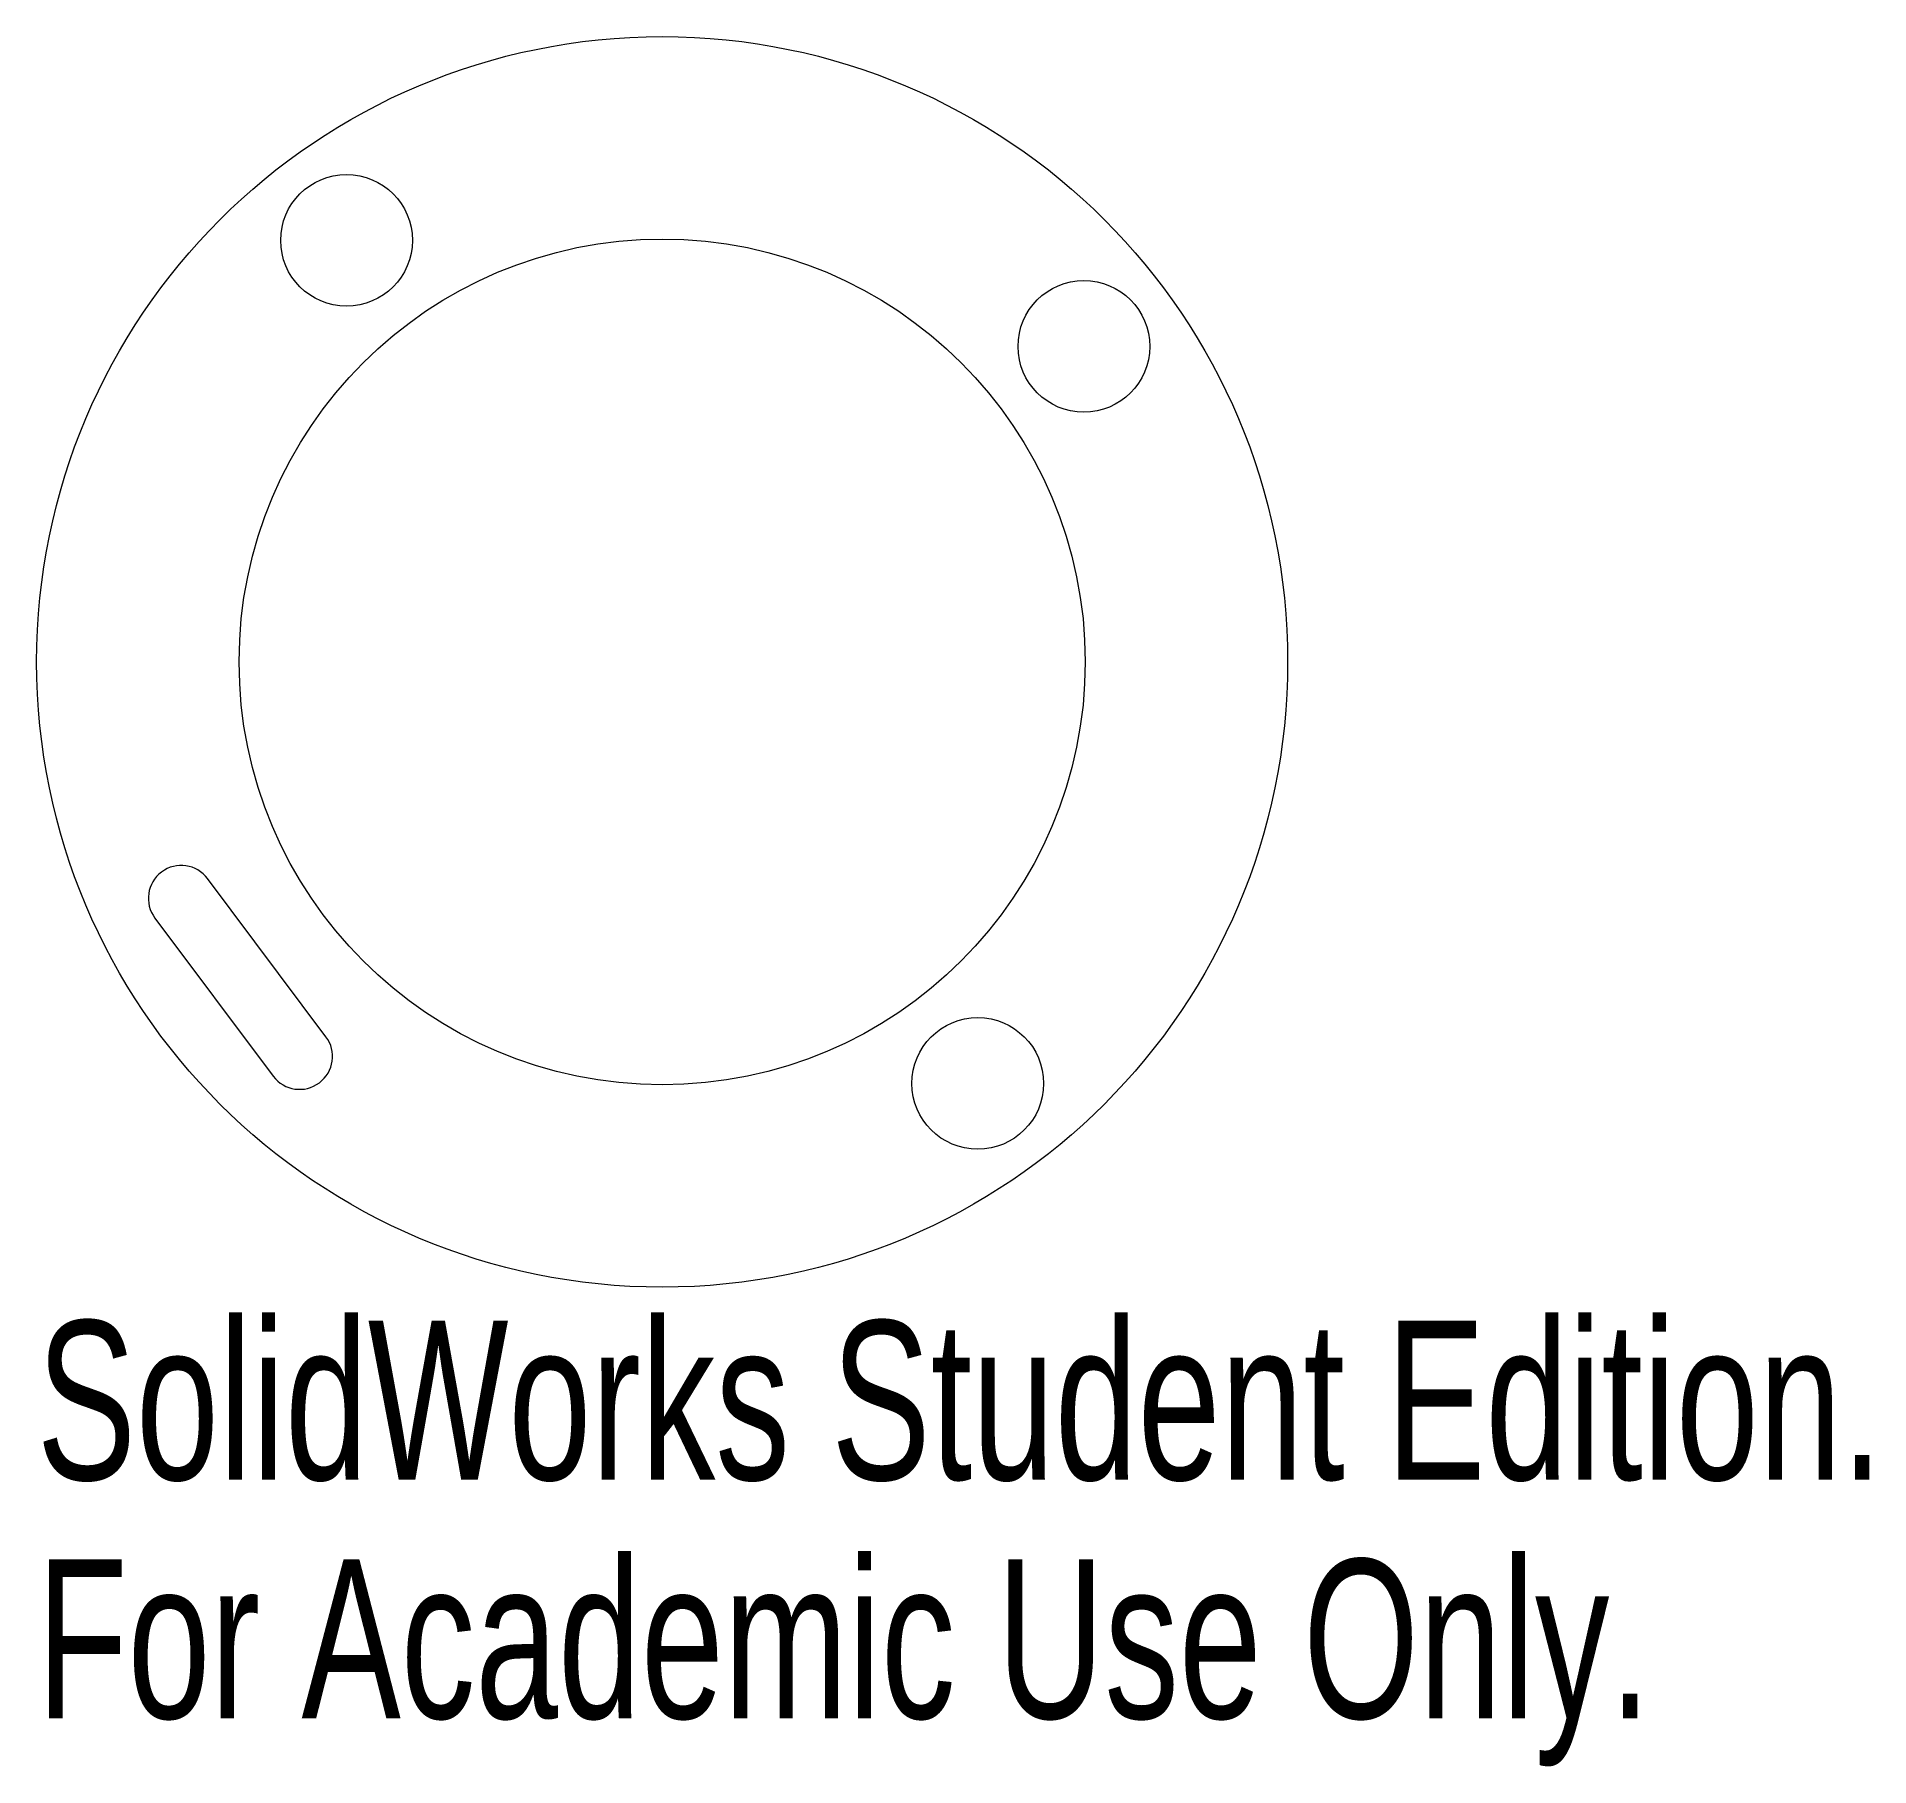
# Model space of a CAD drawing. Header units: millimetres. Extents: x -19 to 36.7, y -33.6 to 19.
import ezdxf

# ---------------------------------------------------------------- set-up
doc = ezdxf.new("R2010")
doc.units = ezdxf.units.MM
doc.styles.add('SLDTEXTSTYLE0', font='TXT', dxfattribs={"width": 0.7})

msp = doc.modelspace()

# ---------------------------------------------------------------- linework, layer by layer
at = {"color": 7, "linetype": 'Continuous', "lineweight": 15}
for p, q in [((-10.212, -11.39), (-13.807, -6.586)), ((-15.408, -7.784), (-11.813, -12.588))]:
    msp.add_line(p, q, dxfattribs=at)
for centre, radius in [((0, 0), 19), ((-9.587, 12.81), 2), ((0, 0), 12.85), ((12.81, 9.587), 2), ((9.587, -12.81), 2)]:
    msp.add_circle(centre, radius, dxfattribs=at)
for centre, start, end in [((-14.607, -7.185), 36.8114, 216.8114), ((-11.012, -11.989), 216.8114, 36.8114)]:
    msp.add_arc(centre, 1, start, end, dxfattribs=at)

# ---------------------------------------------------------------- texts
at = {"color": 7, "linetype": 'Continuous', "char_height": 4.83362, "attachment_point": 1, "style": 'SLDTEXTSTYLE0'}
for s, insert in [('SolidWorks Student Edition.', (-19, -20.02)), ('For Academic Use Only.', (-19, -27.27))]:
    msp.add_mtext(s, dxfattribs=dict(at, insert=insert))

doc.saveas('drawing.dxf')
